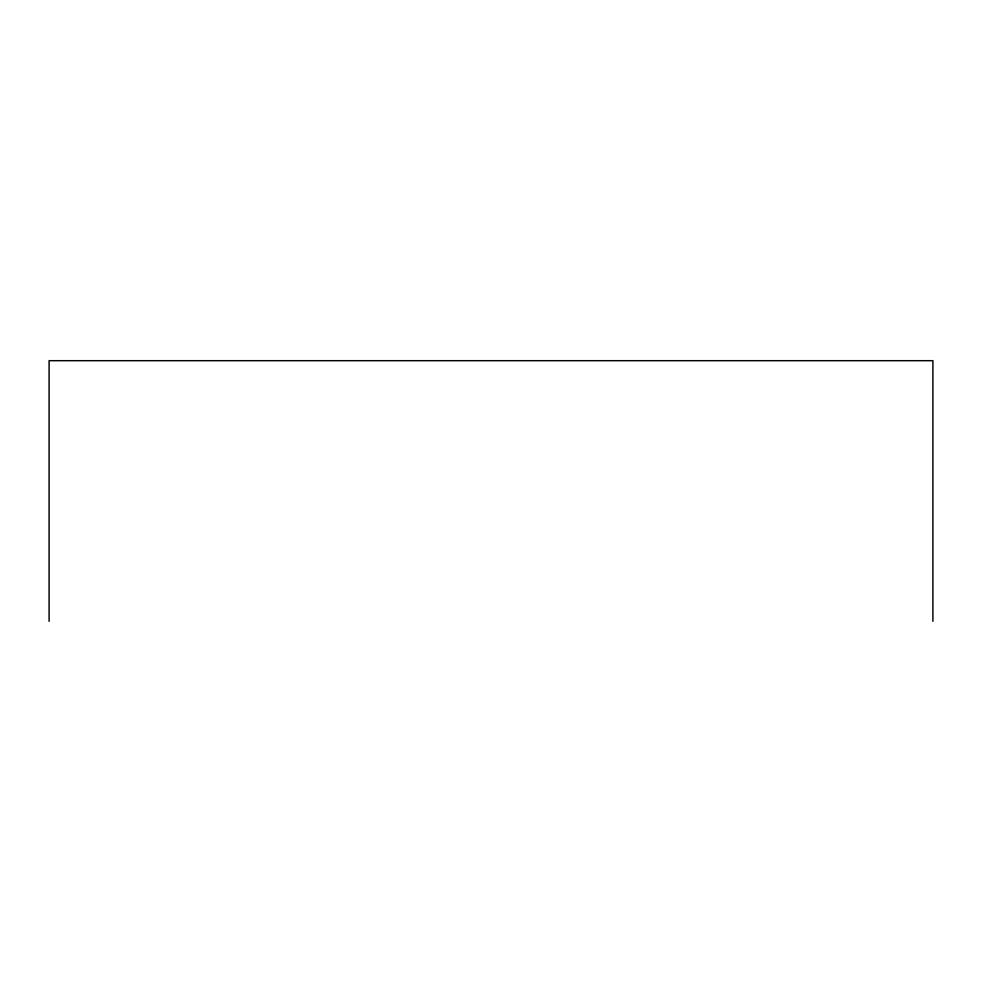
<?xml version="1.0" encoding="UTF-8"?>
<svg xmlns="http://www.w3.org/2000/svg" width="982" height="982" viewBox="0 0 982 982"><rect width="100%" height="100%" fill="white"/><g stroke="black" fill="none" stroke-linecap="round" stroke-linejoin="round"><path stroke-width="1.47" d="M932.9 621.311L932.9 360.689L49.1 360.689L49.1 621.311"/></g></svg>
